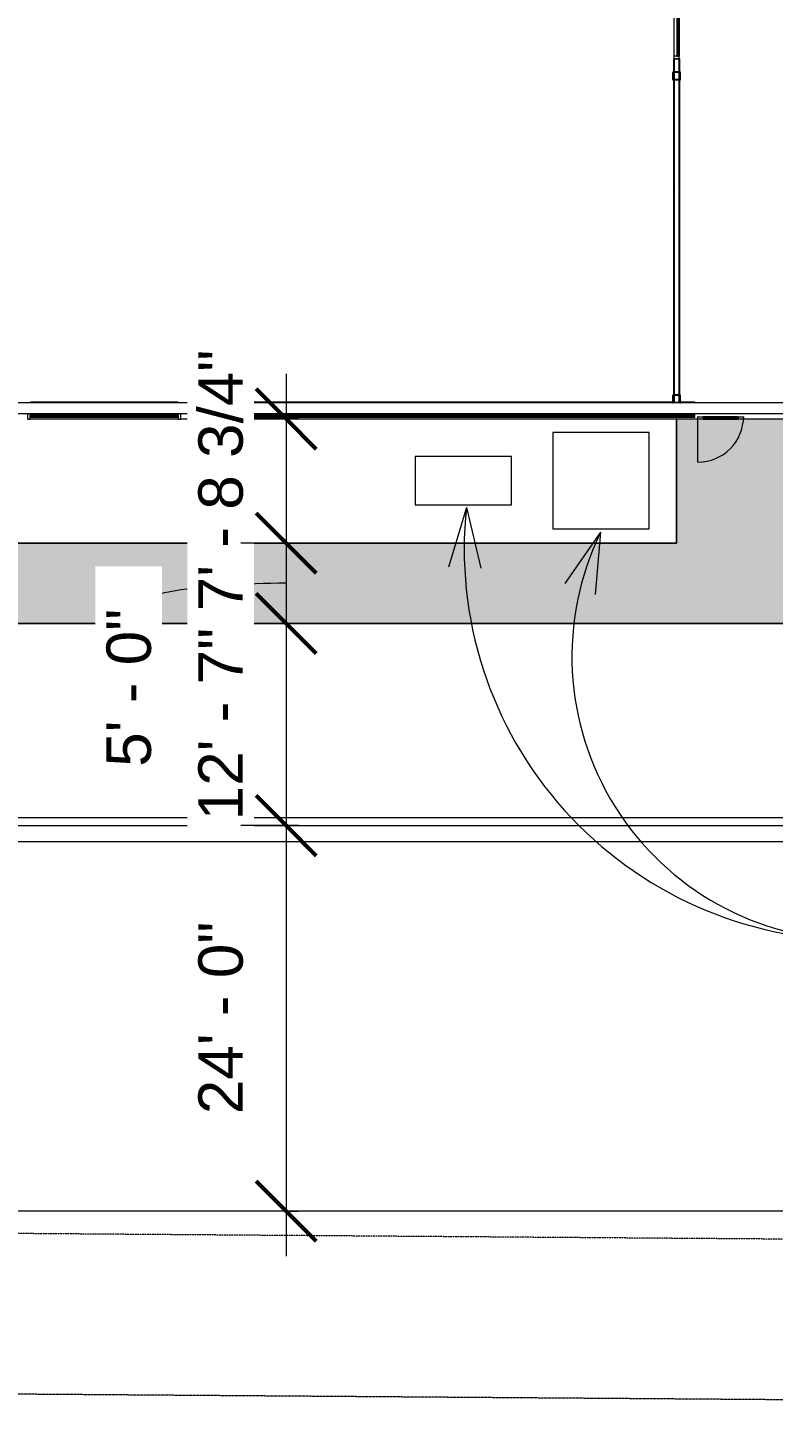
# Model space of a CAD drawing. Header units: inches. Extents: x 1 to 127281, y -26064 to 104775.
# Drawn here: x 22312 to 22869, y -23536 to -22507 of the extents above; entities that cross this region are included whole.
import ezdxf

# ---------------------------------------------------------------- set-up
doc = ezdxf.new("R2010")
doc.units = ezdxf.units.IN
doc.header["$MEASUREMENT"] = 0
doc.linetypes.add('Center 1_4_', pattern=[0.53125, 0.25, -0.09375, 0.09375, -0.09375])
doc.linetypes.add('Hidden', pattern=[0.28125, 0.1875, -0.09375])
for name, color, linetype, lineweight in [('A-ANNO-DIMS', 211, 'Continuous', 9), ('A-ANNO-DIMS-360', 211, 'Continuous', 9), ('A-DETL-GENF', 92, 'Continuous', 9), ('A-DOOR', 31, 'Continuous', 9), ('A-GLAZ-CURT', 52, 'Continuous', 9), ('A-GLAZ-CWMG', 51, 'Continuous', 9), ('A-PROP-SBCK', 71, 'Hidden', 15), ('A-WALL', 113, 'Continuous', 9), ('A-WALL-PATT', 111, 'Continuous', 15), ('C-BLDG-PADS', 91, 'Continuous', 9), ('C-TOPO', 7, 'Continuous', 9), ('Conc', 7, 'Continuous', 9), ('E-ELEC-EQPM', 71, 'Continuous', 9), ('EOP-PR', 4, 'Continuous', 9), ('G-ANNO-TEXT', 231, 'Continuous', 9), ('I-WALL', 2, 'Continuous', 9), ('L-SITE-WALL', 31, 'Continuous', 9), ('PROP', 3, 'Center 1_4_', 9), ('S-BEAM', 12, 'Continuous', 9), ('S-COLS', 52, 'Continuous', 9)]:
    doc.layers.add(name, color=color, linetype=linetype, lineweight=lineweight)
doc.styles.add('Arial_1', font='arial.ttf', dxfattribs={"height": 33.194237})
doc.dimstyles.new('Linear_-_3_32__Arial', dxfattribs={"dimscale": 12, "dimtxt": 33.75, "dimasz": 3.75, "dimexe": 2.8125, "dimexo": 1.875, "dimgap": 1.875, "dimtad": 1, "dimrnd": 0.25, "dimzin": 1, "dimdsep": 46, "dimlunit": 4, "dimtxsty": 'Arial_1', "dimblk1": 'OBLIQUE', "dimblk2": 'OBLIQUE', "dimsah": 1, "dimcen": 0.09, "dimdle": 2.8125, "dimazin": 0, "dimtfac": 1, "dimtdec": 4, "dimtix": 1, "dimtmove": 1, "dimatfit": 3, "dimfxl": 1, "dimtvp": 1, "dimtfill": 1, "dimfrac": 2, "dimtolj": 1, "dimtzin": 0, "dimarcsym": 2})
doc.dimstyles.new('Linear_-_3_32__Arial_1', dxfattribs={"dimscale": 12, "dimtxt": 33.75, "dimasz": 3.75, "dimexe": 2.8125, "dimexo": 1.875, "dimgap": 1.875, "dimtad": 1, "dimrnd": 0.25, "dimzin": 1, "dimdsep": 46, "dimlunit": 4, "dimtxsty": 'Arial_1', "dimblk1": 'OBLIQUE', "dimblk2": 'OBLIQUE', "dimsah": 1, "dimcen": 0.09, "dimdle": 2.8125, "dimazin": 0, "dimtfac": 1, "dimtdec": 4, "dimtix": 1, "dimtmove": 0, "dimatfit": 3, "dimfxl": 1, "dimtvp": 1, "dimtfill": 1, "dimfrac": 2, "dimtolj": 1, "dimtzin": 0, "dimarcsym": 2})
pattern_1 = [(0, (0, 0), (115.2, 28.8), [4.752, -81.648, 4.752, -81.648, -460.8]), (0, (0, 0), (115.2, 28.8), [-172.8, 4.752, -168.048, 4.752, -81.648, -201.6]), (0, (0, 0), (115.2, 28.8), [-432, 4.752, -52.848, 4.752, -139.248]), (120, (43.2, 14.4), (-82.541532, 85.366127), [4.752, -81.648, 4.752, -81.648, -460.8]), (120, (43.2, 14.4), (-82.541532, 85.366127), [-172.8, 4.752, -168.048, 4.752, -81.648, -201.6]), (120, (43.2, 14.4), (-82.541532, 85.366127), [-432, 4.752, -52.848, 4.752, -139.248]), (240, (57.6, 72), (-32.658468, -114.166127), [4.752, -81.648, 4.752, -81.648, -460.8]), (240, (57.6, 72), (-32.658468, -114.166127), [-172.8, 4.752, -168.048, 4.752, -81.648, -201.6]), (240, (57.6, 72), (-32.658468, -114.166127), [-432, 4.752, -52.848, 4.752, -139.248])]

# ---------------------------------------------------------------- blocks, each defined once
blk = doc.blocks.new('Girt_C - 8_D-948186-Site Plan - Phase 1')
at = {"layer": 'S-BEAM'}
for p, q in [((23083.4, -22787.3), (22075.2, -22787.3)), ((22070.8, -22795.3), (26266.9, -22795.3))]:
    blk.add_line(p, q, dxfattribs=at)
blk = doc.blocks.new('HSS-Hollow Structural Section-Column - HSS6X6X1_4-V22-Site Plan - Phase 1')
at = {"layer": 'S-COLS', "lineweight": 13}
for p, q in [((-3, 2.534), (-3, -2.534)), ((-2.767, -2.534), (-2.767, 2.534)), ((2.534, 3), (-2.534, 3)), ((-2.534, 2.767), (2.534, 2.767)), ((2.767, 2.534), (2.767, -2.534)), ((3, -2.534), (3, 2.534)), ((2.534, -2.767), (-2.534, -2.767)), ((-2.534, -3), (2.534, -3))]:
    blk.add_line(p, q, dxfattribs=at)
for centre, radius, start, end in [((-2.534, 2.534), 0.466, 90, 180), ((-2.534, 2.534), 0.233, 90, 180), ((2.534, 2.534), 0.466, 360, 90), ((2.534, 2.534), 0.233, 0, 90), ((-2.534, -2.534), 0.466, 180, 270), ((-2.534, -2.534), 0.233, 180, 270), ((2.534, -2.534), 0.233, 270, 360), ((2.534, -2.534), 0.466, 270, 360)]:
    blk.add_arc(centre, radius, start, end, dxfattribs=at)
blk = doc.blocks.new('System Panel - Glazed-769203-Site Plan - Phase 1')
at = {"layer": 'A-GLAZ-CURT'}
for p, q in [((16.59375, -0.25), (-16.59375, -0.25)), ((-16.59375, -0.25), (-16.59375, -1.25)), ((-16.59375, -1.25), (-16.59375, -0.25)), ((16.59375, -0.25), (-16.59375, -0.25)), ((-16.59375, -1.25), (16.59375, -1.25)), ((-16.59375, -1.25), (16.59375, -1.25)), ((16.59375, -1.25), (16.59375, -0.25)), ((16.59375, -0.25), (16.59375, -1.25))]:
    blk.add_line(p, q, dxfattribs=at)
blk = doc.blocks.new('Rectangular Mullion - Rectangular Mullion 1-769210-Site Plan - Phase 1')
at = {"layer": 'A-GLAZ-CWMG'}
for p, q in [((22794.4, -22495.2), (22794.4, -22528.4)), ((22798.4, -22495.2), (22798.4, -22528.4))]:
    blk.add_line(p, q, dxfattribs=at)
blk = doc.blocks.new('Rectangular Mullion - Rectangular Mullion 1-729107-Site Plan - Phase 1')
at = {"layer": 'A-GLAZ-CWMG'}
for p, q in [((0, 2), (-2, 2)), ((-2, 2), (-2, -2)), ((0, -2), (0, 2)), ((-2, -2), (0, -2))]:
    blk.add_line(p, q, dxfattribs=at)
blk = doc.blocks.new('Door_Single_Storefront - one-866808-Site Plan - Phase 1')
at = {"layer": 'A-DOOR'}
for p, q in [((-17.09375, -34.1875), (-17.09375, 0)), ((-17.09375, -2), (-17.09375, -0.25)), ((-17.09375, -0.25), (-13.09375, -0.25)), ((-13.09375, -2), (-17.09375, -2)), ((-13.09375, -0.25), (-13.09375, -2)), ((13.09375, -0.25), (-13.09375, -0.25)), ((-13.09375, -1.5), (-13.09375, -0.75)), ((-13.09375, -0.75), (13.09375, -0.75)), ((13.09375, -1.5), (-13.09375, -1.5)), ((-13.09375, -2), (13.09375, -2)), ((13.09375, -2), (13.09375, -0.25)), ((13.09375, -0.25), (17.09375, -0.25)), ((13.09375, -0.75), (13.09375, -1.5)), ((17.09375, -2), (13.09375, -2)), ((17.09375, -0.25), (17.09375, -2))]:
    blk.add_line(p, q, dxfattribs=at)
blk.add_arc((-17.09375, 0), 34.1875, 270, 0, dxfattribs=at)
blk = doc.blocks.new('Rectangular Mullion - Rectangular Mullion 1-V43-Site Plan - Phase 1')
at = {"layer": 'A-GLAZ-CWMG'}
for p, q in [((22882.6, -22795.4), (22847.5, -22795.4)), ((22882.6, -22799.4), (22847.5, -22799.4))]:
    blk.add_line(p, q, dxfattribs=at)
blk = doc.blocks.new('Rectangular Mullion - Rectangular Mullion 1-993410-Site Plan - Phase 1')
at = {"layer": 'A-GLAZ-CWMG'}
for p, q in [((0, 2), (-2, 2)), ((-2, 2), (-2, -2)), ((0, -2), (0, 2)), ((-2, -2), (0, -2))]:
    blk.add_line(p, q, dxfattribs=at)
blk = doc.blocks.new('Rectangular Mullion - Rectangular Mullion 1-789464-Site Plan - Phase 1')
at = {"layer": 'A-GLAZ-CWMG'}
for p, q in [((25110.3, -22795.4), (25080, -22795.4)), ((25110.3, -22799.4), (25080, -22799.4))]:
    blk.add_line(p, q, dxfattribs=at)
blk = doc.blocks.new('Rectangular Mullion - Rectangular Mullion 1-827457-Site Plan - Phase 1')
at = {"layer": 'A-GLAZ-CWMG'}
for p, q in [((-2, 2), (0, 2)), ((-2, -2), (-2, 2)), ((0, 2), (0, -2)), ((0, -2), (-2, -2))]:
    blk.add_line(p, q, dxfattribs=at)
blk = doc.blocks.new('Rectangular Mullion - Rectangular Mullion 1-827460-Site Plan - Phase 1')
at = {"layer": 'A-GLAZ-CWMG'}
for p, q in [((0, 2), (-2, 2)), ((-2, 2), (-2, -2)), ((0, -2), (0, 2)), ((-2, -2), (0, -2))]:
    blk.add_line(p, q, dxfattribs=at)
blk = doc.blocks.new('Transformer-Dry-Type-Siemens - 6x6x6-1004770-Site Plan - Phase 1')
at = {"layer": 'E-ELEC-EQPM'}
for p, q in [((36, 36), (-36, 36)), ((-36, 36), (-36, -36)), ((36, -36), (36, 36)), ((-36, -36), (36, -36))]:
    blk.add_line(p, q, dxfattribs=at)
blk = doc.blocks.new('Transformer-Dry-Type-Siemens - 6x3x6-1005805-Site Plan - Phase 1')
at = {"layer": 'E-ELEC-EQPM'}
for p, q in [((36, 18), (-36, 18)), ((-36, 18), (-36, -18)), ((36, -18), (36, 18)), ((-36, -18), (36, -18))]:
    blk.add_line(p, q, dxfattribs=at)
blk = doc.blocks.new('DIMBLOCK78-Site Plan - Phase 1')
at = {"layer": 'A-ANNO-DIMS-360'}
for p, q in [((22504.9, -22765.6), (22504.9, -22892.1)), ((22514.2, -22799.3), (22471.1, -22799.3)), ((22504.9, -22799.3), (22514.2, -22799.3)), ((22514.2, -22892.1), (22471.1, -22892.1)), ((22504.9, -22892.1), (22514.2, -22892.1))]:
    blk.add_line(p, q, dxfattribs=at)
at = {"layer": 'A-ANNO-DIMS-360', "lineweight": 50}
for p, q in [((22504.9, -22799.3), (22482.4, -22776.8)), ((22504.9, -22799.3), (22527.4, -22821.8)), ((22504.9, -22892.1), (22482.4, -22869.6)), ((22504.9, -22892.1), (22527.4, -22914.6))]:
    blk.add_line(p, q, dxfattribs=at)
at = {"layer": 'A-ANNO-DIMS-360', "color": 0, "insert": (22439.3, -22943), "char_height": 33.194, "width": 233.654, "attachment_point": 1, "rotation": 90, "line_spacing_factor": 0.938532, "style": 'Arial_1', "bg_fill": 3, "box_fill_scale": 1.25, "bg_fill_color": 0, "bg_fill_transparency": 0}
blk.add_mtext('7\' - 8 3/4"', dxfattribs=at)
blk = doc.blocks.new('_Oblique')
at = {"color": 0, "linetype": 'ByBlock', "lineweight": -2}
blk.add_line((-0.5, -0.5), (0.5, 0.5), dxfattribs=at)
blk = doc.blocks.new('DIMBLOCK79-Site Plan - Phase 1')
at = {"layer": 'A-ANNO-DIMS-360', "lineweight": 50}
for p, q in [((22504.9, -22892.1), (22482.4, -22869.6)), ((22504.9, -22892.1), (22527.4, -22914.6)), ((22504.9, -22952.1), (22482.4, -22929.6)), ((22504.9, -22952.1), (22527.4, -22974.6))]:
    blk.add_line(p, q, dxfattribs=at)
at = {"layer": 'A-ANNO-DIMS-360'}
for p, q in [((22514.2, -22892.1), (22471.1, -22892.1)), ((22504.9, -22892.1), (22504.9, -22952.1)), ((22504.9, -22892.1), (22514.2, -22892.1)), ((22514.2, -22952.1), (22471.1, -22952.1)), ((22504.9, -22952.1), (22514.2, -22952.1))]:
    blk.add_line(p, q, dxfattribs=at)
blk.add_ellipse((22504.9, -22941.3), major_axis=(117, 0), ratio=0.164621, start_param=1.570796, end_param=3.141593, dxfattribs=at)
at = {"layer": 'A-ANNO-DIMS-360', "color": 0, "insert": (22370.7, -23059.2), "char_height": 33.19, "width": 141.438, "attachment_point": 1, "rotation": 90, "line_spacing_factor": 0.938532, "style": 'Arial_1', "bg_fill": 3, "box_fill_scale": 1.25, "bg_fill_color": 0, "bg_fill_transparency": 0}
blk.add_mtext('5\' - 0"', dxfattribs=at)
blk = doc.blocks.new('DIMBLOCK80-Site Plan - Phase 1')
at = {"layer": 'A-ANNO-DIMS-360', "lineweight": 50}
for p, q in [((22504.9, -22952.1), (22482.4, -22929.6)), ((22504.9, -22952.1), (22527.4, -22974.6)), ((22504.9, -23103.1), (22482.4, -23080.6)), ((22504.9, -23103.1), (22527.4, -23125.6))]:
    blk.add_line(p, q, dxfattribs=at)
at = {"layer": 'A-ANNO-DIMS-360'}
for p, q in [((22514.2, -22952.1), (22471.1, -22952.1)), ((22504.9, -22952.1), (22504.9, -23103.1)), ((22504.9, -22952.1), (22514.2, -22952.1)), ((22514.2, -23103.1), (22471.1, -23103.1)), ((22504.9, -23103.1), (22514.2, -23103.1))]:
    blk.add_line(p, q, dxfattribs=at)
at = {"layer": 'A-ANNO-DIMS-360', "color": 0, "insert": (22439.3, -23099.2), "char_height": 33.19, "width": 171.969, "attachment_point": 1, "rotation": 90, "line_spacing_factor": 0.938532, "style": 'Arial_1', "bg_fill": 3, "box_fill_scale": 1.25, "bg_fill_color": 0, "bg_fill_transparency": 0}
blk.add_mtext('12\' - 7"', dxfattribs=at)
blk = doc.blocks.new('DIMBLOCK81-Site Plan - Phase 1')
at = {"layer": 'A-ANNO-DIMS-360', "lineweight": 50}
for p, q in [((22504.9, -23103.1), (22482.4, -23080.6)), ((22504.9, -23103.1), (22527.4, -23125.6)), ((22504.9, -23391.1), (22482.4, -23368.6)), ((22504.9, -23391.1), (22527.4, -23413.6))]:
    blk.add_line(p, q, dxfattribs=at)
at = {"layer": 'A-ANNO-DIMS-360'}
for p, q in [((22514.2, -23103.1), (22471.1, -23103.1)), ((22504.9, -23103.1), (22504.9, -23424.8)), ((22504.9, -23103.1), (22514.2, -23103.1)), ((22514.2, -23391.1), (22471.1, -23391.1)), ((22504.9, -23391.1), (22514.2, -23391.1))]:
    blk.add_line(p, q, dxfattribs=at)
at = {"layer": 'A-ANNO-DIMS-360', "color": 0, "insert": (22439.3, -23318.7), "char_height": 33.19, "width": 171.969, "attachment_point": 1, "rotation": 90, "line_spacing_factor": 0.938532, "style": 'Arial_1', "bg_fill": 3, "box_fill_scale": 1.25, "bg_fill_color": 0, "bg_fill_transparency": 0}
blk.add_mtext('24\' - 0"', dxfattribs=at)
blk = doc.blocks.new('DIMBLOCK82-Site Plan - Phase 1')
at = {"layer": 'A-ANNO-DIMS-360'}
for p, q in [((21911.2, -22906.6), (21911.2, -22592.4)), ((21983.2, -22720.6), (21983.2, -22592.4)), ((21877.5, -22626.2), (22017, -22626.2)), ((21911.2, -22626.2), (21911.2, -22906.6)), ((21983.2, -22626.2), (21983.2, -22720.6))]:
    blk.add_line(p, q, dxfattribs=at)
at = {"layer": 'A-ANNO-DIMS-360', "lineweight": 50}
for p, q in [((21911.2, -22626.2), (21933.7, -22603.7)), ((21983.2, -22626.2), (22005.7, -22603.7)), ((21911.2, -22626.2), (21888.7, -22648.7)), ((21983.2, -22626.2), (21960.7, -22648.7))]:
    blk.add_line(p, q, dxfattribs=at)
at = {"layer": 'A-ANNO-DIMS-360'}
blk.add_ellipse((22306.4, -22626.2), major_axis=(359.2, 0), ratio=0.584844, start_param=1.570796, end_param=3.141593, dxfattribs=at)
at = {"layer": 'A-ANNO-DIMS-360', "color": 0, "insert": (22149.4, -22425), "char_height": 33.194, "width": 518.4, "attachment_point": 1, "line_spacing_factor": 0.938532, "style": 'Arial_1', "bg_fill": 3, "box_fill_scale": 1.25, "bg_fill_color": 0, "bg_fill_transparency": 0}
blk.add_mtext('(1:12 RAMP SLOPE)', dxfattribs=at)
at = {"layer": 'A-ANNO-DIMS-360', "color": 0, "insert": (22306.4, -22373.1), "char_height": 33.19, "width": 141.438, "attachment_point": 1, "line_spacing_factor": 0.938532, "style": 'Arial_1', "bg_fill": 3, "box_fill_scale": 1.25, "bg_fill_color": 0, "bg_fill_transparency": 0}
blk.add_mtext('6\' - 0"', dxfattribs=at)

msp = doc.modelspace()

# ---------------------------------------------------------------- hatches: boundary and pattern name
at = {"layer": 'A-DETL-GENF'}
msp.add_hatch(color=9, dxfattribs=at).paths.add_polyline_path([(23671.236577, -22957.918456), (23682.063738, -22955.633673), (23692.956006, -22953.682733), (23703.903088, -22952.067479), (26285.490625, -22952.067479), (26285.390625, -22799.42781), (25981.015225, -22799.42781), (25981.015225, -22892.067479), (24292.265225, -22892.067479), (24292.265225, -22799.42781), (24099.015225, -22799.42781), (24099.015225, -22892.067479), (22893.015225, -22892.067479), (22893.015225, -22799.42781), (22796.265225, -22799.42781), (22796.265225, -22892.067479), (22057.515225, -22892.067479), (22057.515225, -22301.67781), (21983.235225, -22301.67781), (21983.235225, -21578.17781), (22067.977825, -21578.17781), (22067.977825, -21481.42781), (21983.235225, -21481.42781), (21983.235225, -19983.100554), (21911.235225, -19983.100554), (21911.235225, -22952.067479), (23669.907641, -22952.067479), (23670.717633, -22955.633673)], flags=0)
at = {"layer": 'A-WALL-PATT', "lineweight": 9}
h = msp.add_hatch(dxfattribs=at)
h.set_pattern_fill('FP_7', color=256, style=0, pattern_type=2)
h.set_pattern_definition(pattern_1)
h.paths.add_polyline_path([(22794.765225, -22787.06981), (22794.727095, -22546.05281), (22794.140225, -22546.05281), (22794.140225, -22787.06981), (22794.532225, -22787.06981)], flags=0)
h.paths.add_polyline_path([(22794.727663, -22545.81981), (22794.765225, -22545.81981), (22794.74116, -22540.28581), (22794.140225, -22540.28581), (22794.140225, -22545.81981)], flags=0)
h.paths.add_polyline_path([(22794.741728, -22540.05281), (22794.765225, -22540.05281), (22794.765225, -22530.418748), (22794.140225, -22530.418748), (22794.140225, -22540.05281)], flags=0)
h = msp.add_hatch(dxfattribs=at)
h.set_pattern_fill('FP_7', color=256, style=0, pattern_type=2)
h.set_pattern_definition(pattern_1)
h.paths.add_polyline_path([(22424.265225, -22787.30281), (22424.265225, -22786.67781), (22314.015225, -22786.67781), (22314.015225, -22787.30281)], flags=0)
h.paths.add_polyline_path([(22810.015225, -22787.30281), (22810.015225, -22786.67781), (22798.890225, -22786.67781), (22798.890225, -22787.30281), (22805.959974, -22787.30281)], flags=0)
h.paths.add_polyline_path([(22794.140225, -22787.30281), (22794.140225, -22786.67781), (22458.515225, -22786.67781), (22458.515225, -22787.30281), (22779.236419, -22787.30281)], flags=0)
h = msp.add_hatch(dxfattribs=at)
h.set_pattern_fill('FP_8', color=256, style=0, pattern_type=2)
h.set_pattern_definition([(0, (0, 0), (0, 45), []), (90, (0, 0), (-45, 3e-15), [])])
h.paths.add_polyline_path([(22314.015225, -22796.80281), (22424.265225, -22796.80281), (22424.265225, -22796.05281), (22314.015225, -22796.05281)], flags=0)
h.paths.add_polyline_path([(22645.618646, -22796.80281), (22810.015225, -22796.80281), (22810.015225, -22796.05281), (22458.515225, -22796.05281), (22458.515225, -22796.80281)], flags=0)

# ---------------------------------------------------------------- linework, layer by layer
at = {"layer": 'A-PROP-SBCK'}
msp.add_line((23472.145187, -23416.400504), (21404.235225, -23401.253705), dxfattribs=at)
at = {"layer": 'A-WALL'}
for p, q in [((22794.765225, -22540.05281), (22794.765225, -22530.418748)), ((22798.265225, -22540.083108), (22798.265225, -22530.418748)), ((22794.765225, -22545.81981), (22794.765225, -22540.28581)), ((22794.765225, -22787.30281), (22794.765225, -22546.05281)), ((22798.265225, -22545.81981), (22798.265225, -22540.28581)), ((22798.265225, -22787.30281), (22798.265225, -22546.022513)), ((22794.140225, -22786.67781), (22794.140225, -22787.30281)), ((22798.890225, -22786.67781), (22798.890225, -22787.30281)), ((22424.265225, -22796.05281), (22314.015225, -22796.05281)), ((22424.265225, -22796.80281), (22314.015225, -22796.80281)), ((22424.265225, -22797.67781), (22314.015225, -22797.67781)), ((22810.015225, -22796.05281), (22458.515225, -22796.05281)), ((22810.015225, -22796.80281), (22458.515225, -22796.80281)), ((22810.015225, -22797.67781), (22458.515225, -22797.67781))]:
    msp.add_line(p, q, dxfattribs=at)
at = {"layer": 'C-BLDG-PADS'}
for p, q in [((22313.765225, -22799.30281), (22424.265225, -22799.30281)), ((22458.515225, -22799.30281), (22812.265225, -22799.30281)), ((22846.452725, -22799.30281), (22847.452725, -22799.30281))]:
    msp.add_line(p, q, dxfattribs=at)
at = {"layer": 'C-TOPO'}
for p, q in [((22313.765225, -22799.302734), (22424.265225, -22799.302734)), ((22458.515225, -22799.302734), (22812.265225, -22799.302734)), ((22846.452725, -22799.302734), (22847.452725, -22799.302734))]:
    msp.add_line(p, q, dxfattribs=at)
at = {"layer": 'Conc'}
for p, q in [((22796.265225, -22892.067479), (22796.265225, -22799.42781)), ((22796.265225, -22799.42781), (22796.265225, -22892.067479)), ((22057.515225, -22892.067479), (22796.265225, -22892.067479)), ((22796.265225, -22892.067479), (22057.515225, -22892.067479)), ((23669.907641, -22952.067479), (21911.235225, -22952.067479)), ((21911.235225, -22952.067479), (23669.907641, -22952.067479))]:
    msp.add_line(p, q, dxfattribs=at)
at = {"layer": 'EOP-PR'}
for p, q in [((21875.235225, -23097.085554), (23200.60772, -23097.085554)), ((21875.235225, -23103.085554), (23200.60772, -23103.085554)), ((21875.235225, -23115.085554), (23200.60772, -23115.085554)), ((23326.51184, -23391.085554), (20912.235225, -23391.085554))]:
    msp.add_line(p, q, dxfattribs=at)
at = {"layer": 'G-ANNO-TEXT', "color": 145}
for q in [(22713.036776, -22922.23145), (22735.715289, -22930.431383)]:
    msp.add_line((22739.677317, -22884.012736), q, dxfattribs=at)
msp.add_arc((22930.060643, -22976.775775), 211.780056, 154.022641693, 270, dxfattribs=at)
at = {"layer": 'I-WALL', "lineweight": 15}
for p, q in [((22794.140225, -22530.418748), (22794.140225, -22540.05281)), ((22798.890225, -22530.418748), (22794.140225, -22530.418748)), ((22798.890225, -22540.054374), (22798.890225, -22530.418748)), ((22794.140225, -22540.272754), (22794.140225, -22545.832867)), ((22794.140225, -22546.05281), (22794.140225, -22786.67781)), ((22798.890225, -22545.81981), (22798.890225, -22540.28581)), ((22798.890225, -22786.67781), (22798.890225, -22546.051247))]:
    msp.add_line(p, q, dxfattribs=at)
at = {"layer": 'L-SITE-WALL', "lineweight": 15}
for p, q in [((22424.265225, -22786.67781), (22314.015225, -22786.67781)), ((22314.015225, -22786.67781), (22314.015225, -22787.331909)), ((22424.265225, -22787.333712), (22424.265225, -22786.67781)), ((22794.140225, -22786.67781), (22458.515225, -22786.67781)), ((22458.515225, -22786.67781), (22458.515225, -22787.334272)), ((22810.015225, -22786.67781), (22798.890225, -22786.67781)), ((22810.015225, -22787.340021), (22810.015225, -22786.67781)), ((22314.015225, -22795.27769), (22314.015225, -22797.92781)), ((22314.015225, -22797.92781), (22424.265225, -22797.92781)), ((22424.265225, -22797.92781), (22424.265225, -22795.27769)), ((22458.515225, -22795.27769), (22458.515225, -22797.92781)), ((22458.515225, -22797.92781), (22810.015225, -22797.92781)), ((22810.015225, -22797.92781), (22810.015225, -22795.27769))]:
    msp.add_line(p, q, dxfattribs=at)
at = {"layer": 'PROP'}
msp.add_line((23352.161473, -23535.52488), (20984.235225, -23518.180554), dxfattribs=at)
at = {"layer": 'S-COLS', "lineweight": 13}
for p, q in [((22793.390225, -22781.76881), (22793.390225, -22786.83681)), ((22793.623225, -22786.83681), (22793.623225, -22781.76881)), ((22798.924225, -22781.30281), (22793.856225, -22781.30281)), ((22793.856225, -22781.53581), (22798.924225, -22781.53581)), ((22799.157225, -22781.76881), (22799.157225, -22786.83681)), ((22799.390225, -22786.83681), (22799.390225, -22781.76881)), ((22798.924225, -22787.06981), (22793.856225, -22787.06981))]:
    msp.add_line(p, q, dxfattribs=at)
for centre, radius, start, end in [((22793.856225, -22781.76881), 0.466, 90, 180), ((22793.856225, -22781.76881), 0.233, 90, 180), ((22798.924225, -22781.76881), 0.466, 0, 90), ((22798.924225, -22781.76881), 0.233, 0, 90), ((22793.856225, -22786.83681), 0.466, 180, 270), ((22793.856225, -22786.83681), 0.233, 180, 270), ((22798.924225, -22786.83681), 0.466, 270, 0), ((22798.924225, -22786.83681), 0.233, 270, 0)]:
    msp.add_arc(centre, radius, start, end, dxfattribs=at)

# ---------------------------------------------------------------- block references
at = {"layer": 'A-DOOR'}
msp.add_blockref('Door_Single_Storefront - one-866808-Site Plan - Phase 1', (22829.358975, -22797.42781), dxfattribs=at)
at = {"layer": 'A-GLAZ-CURT', "rotation": 89.99999999999329}
msp.add_blockref('System Panel - Glazed-769203-Site Plan - Phase 1', (22796.390225, -22511.824998), dxfattribs=at)
at = {"layer": 'A-GLAZ-CWMG'}
for name, p in [('Rectangular Mullion - Rectangular Mullion 1-769210-Site Plan - Phase 1', (0, 0)), ('Rectangular Mullion - Rectangular Mullion 1-993410-Site Plan - Phase 1', (22313.765225, -22797.42781)), ('Rectangular Mullion - Rectangular Mullion 1-789464-Site Plan - Phase 1', (-2653.75, 0)), ('Rectangular Mullion - Rectangular Mullion 1-V43-Site Plan - Phase 1', (0, 0))]:
    msp.add_blockref(name, p, dxfattribs=at)
for name, p, rotation in [('Rectangular Mullion - Rectangular Mullion 1-729107-Site Plan - Phase 1', (22796.390225, -22530.418748), 269.9999999999933), ('Rectangular Mullion - Rectangular Mullion 1-827460-Site Plan - Phase 1', (22424.265225, -22797.42781), 180)]:
    msp.add_blockref(name, p, dxfattribs=dict(at, rotation=rotation))
at = {"layer": 'A-GLAZ-CWMG', "extrusion": (0, 0, -1), "rotation": 180}
msp.add_blockref('Rectangular Mullion - Rectangular Mullion 1-827457-Site Plan - Phase 1', (-22458.515225, -22797.42781), dxfattribs=at)
at = {"layer": 'E-ELEC-EQPM'}
for name, p in [('Transformer-Dry-Type-Siemens - 6x6x6-1004770-Site Plan - Phase 1', (22739.996286, -22845.464103)), ('Transformer-Dry-Type-Siemens - 6x3x6-1005805-Site Plan - Phase 1', (22637.236521, -22845.464103))]:
    msp.add_blockref(name, p, dxfattribs=at)
at = {"layer": 'S-BEAM'}
msp.add_blockref('Girt_C - 8_D-948186-Site Plan - Phase 1', (0, 0), dxfattribs=at)
at = {"layer": 'S-COLS', "rotation": 180}
msp.add_blockref('HSS-Hollow Structural Section-Column - HSS6X6X1_4-V22-Site Plan - Phase 1', (22796.390225, -22543.05281), dxfattribs=at)

# ---------------------------------------------------------------- next in the draw order: dimensions: what is measured, and where the dimension line sits
at = {"layer": 'A-ANNO-DIMS'}
dim = msp.add_linear_dim(base=(22504.883537, -22892.067479), p1=(22536.703343, -22799.30281), p2=(22536.703343, -22892.067479), angle=90, dimstyle='Linear_-_3_32__Arial_1', override={"dimpost": '<>', "dimfxl": 92.764669}, dxfattribs=at)
dim.commit()
dim.dimension.update_dxf_attribs({"geometry": 'DIMBLOCK78-Site Plan - Phase 1', "text_midpoint": (22465.20903, -22845.685145)})

# ---------------------------------------------------------------- next in the draw order: dimensions: what is measured, and where the dimension line sits
dim = msp.add_linear_dim(base=(22504.883537, -22952.067479), p1=(22536.703343, -22892.067479), p2=(22536.703343, -22952.067479), angle=90, dimstyle='Linear_-_3_32__Arial', override={"dimpost": '<>', "dimfxl": 60}, dxfattribs=at)
dim.commit()
dim.dimension.update_dxf_attribs({"geometry": 'DIMBLOCK79-Site Plan - Phase 1', "text_midpoint": (22392.873792, -22988.481112), "dimtype": 160, "text_rotation": 90})

# ---------------------------------------------------------------- next in the draw order: dimensions: what is measured, and where the dimension line sits
dim = msp.add_linear_dim(base=(22504.883537, -23103.085554), p1=(22536.703343, -22952.067479), p2=(22536.703343, -23103.085554), angle=90, dimstyle='Linear_-_3_32__Arial_1', override={"dimpost": '<>', "dimfxl": 151.018075}, dxfattribs=at)
dim.commit()
dim.dimension.update_dxf_attribs({"geometry": 'DIMBLOCK80-Site Plan - Phase 1', "text_midpoint": (22465.718491, -23027.576516)})

# ---------------------------------------------------------------- next in the draw order: dimensions: what is measured, and where the dimension line sits
dim = msp.add_linear_dim(base=(21983.235225, -22626.187818), p1=(21911.235225, -22929.085554), p2=(21983.235225, -22743.087163), text='<>\\X(1:12 RAMP SLOPE)', dimstyle='Linear_-_3_32__Arial', override={"dimpost": '<>', "dimfxl": 199.447741}, dxfattribs=at)
dim.commit()
dim.dimension.update_dxf_attribs({"geometry": 'DIMBLOCK82-Site Plan - Phase 1', "text_midpoint": (22306.41832, -22417.321032), "dimtype": 160})
dim = msp.add_linear_dim(base=(22504.883537, -23391.085554), p1=(22536.703343, -23103.085554), p2=(22536.703343, -23391.085554), angle=90, dimstyle='Linear_-_3_32__Arial_1', override={"dimpost": '<>', "dimfxl": 288}, dxfattribs=at)
dim.commit()
dim.dimension.update_dxf_attribs({"geometry": 'DIMBLOCK81-Site Plan - Phase 1', "text_midpoint": (22465.435457, -23247.085554)})

# ---------------------------------------------------------------- next in the draw order: linework, layer by layer
at = {"layer": 'G-ANNO-TEXT', "color": 145}
for q in [(22626.070949, -22909.984092), (22650.176264, -22910.682387)]:
    msp.add_line((22639.426642, -22865.352109), q, dxfattribs=at)
for centre, radius, start, end in [((21948.589335, -22728.832382), 1064.128, 11.784896621, 89.612635232), ((22930.060643, -22896.280782), 292.27505, 173.925562675, 270)]:
    msp.add_arc(centre, radius, start, end, dxfattribs=at)

doc.saveas('drawing.dxf')
